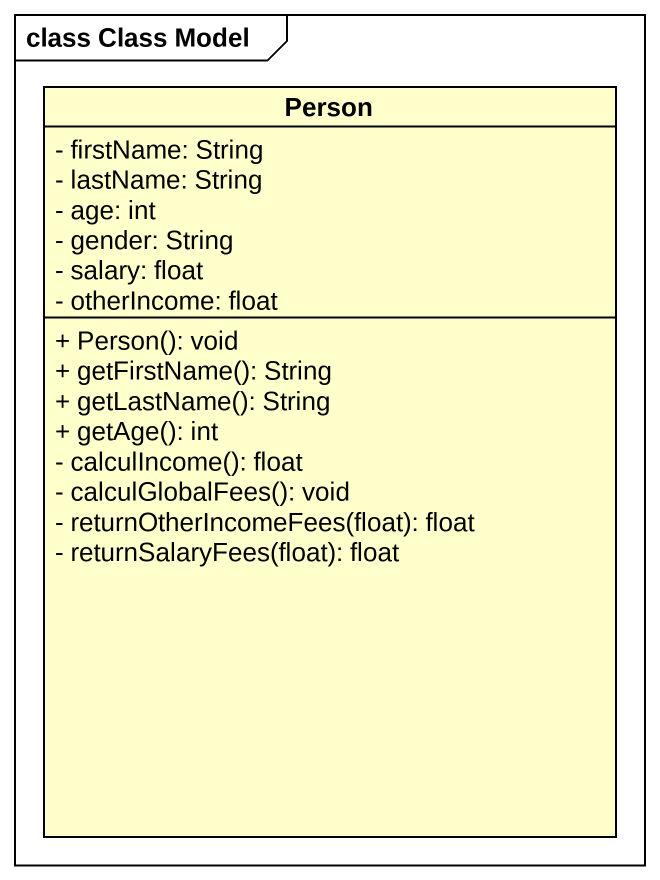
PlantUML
@startuml
mainframe class Class Model
hide circle
hide empty members
skinparam classAttributeIconSize 0
class "Person" as Person_ {
  - firstName: String
  - lastName: String
  - age: int
  - gender: String
  - salary: float
  - otherIncome: float
  + Person(): void
  + getFirstName(): String
  + getLastName(): String
  + getAge(): int
  - calculIncome(): float
  - calculGlobalFees(): void
  - returnOtherIncomeFees(float): float
  - returnSalaryFees(float): float
}
@enduml
